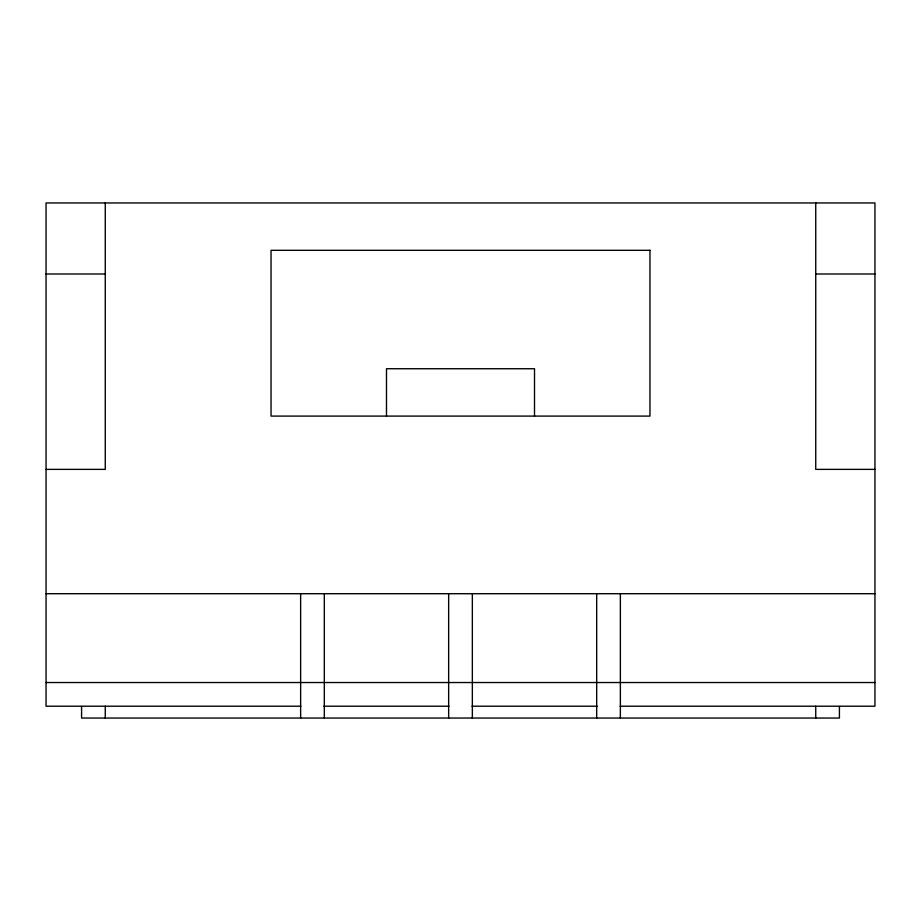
<?xml version="1.0" encoding="UTF-8"?>
<svg xmlns="http://www.w3.org/2000/svg" width="921" height="921" viewBox="0 0 921 921"><rect width="100%" height="100%" fill="white"/><g stroke="black" fill="none" stroke-linecap="round" stroke-linejoin="round"><path stroke-width="1.38" d="M46.05 273.998L105.259 273.998M815.741 273.998L874.95 273.998M46.05 469.376L105.259 469.376L105.259 202.954M874.95 469.376L815.741 469.376L815.741 202.954M46.05 593.711L874.95 593.711M46.05 682.53L874.95 682.53M300.856 706.211L46.05 706.211L46.05 202.954L874.95 202.954L874.95 706.211L620.144 706.211M323.789 706.211L448.999 706.211M472.001 706.211L597.211 706.211M839.422 706.557L839.422 718.046L81.578 718.046L81.578 706.557M815.741 706.211L815.741 718.046M620.363 593.711L620.363 718.046M596.681 593.711L596.681 718.046M534.514 416.096L534.514 368.734L386.486 368.734L386.486 416.096M472.346 593.711L472.346 718.046M448.654 593.711L448.654 718.046M324.319 593.711L324.319 718.046M300.637 593.711L300.637 718.046M105.259 706.211L105.259 718.046M649.961 250.316L271.039 250.316L271.039 416.096L649.961 416.096L649.961 250.316"/></g></svg>
